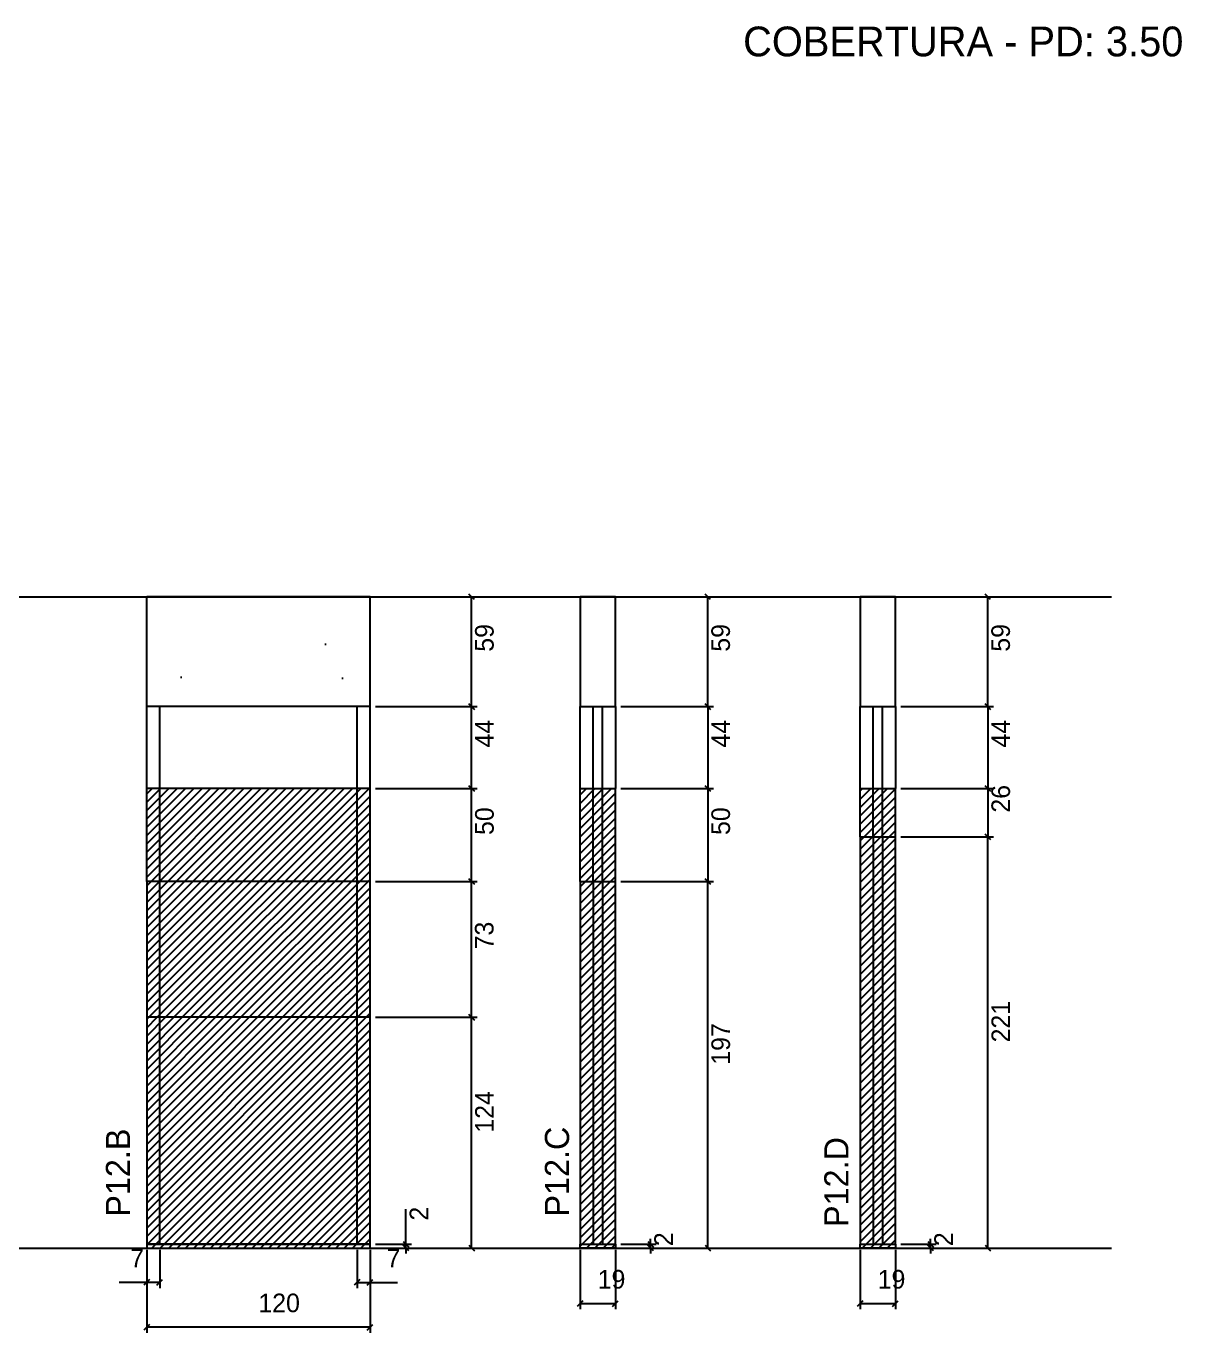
# Model space of a CAD drawing. Header units: metres. Extents: x 7659 to 9000, y 13497 to 14213.
# Drawn here: x 8379 to 9000, y 13497 to 14199 of the extents above; entities that cross this region are included whole.
import ezdxf

# ---------------------------------------------------------------- set-up
doc = ezdxf.new("R2010")
doc.units = ezdxf.units.M
for name, color, linetype in [('COTA', 7, 'Continuous'), ('Hachura', 7, 'Continuous'), ('NOMENCLATURA', 7, 'Continuous'), ('Nível', 7, 'Continuous'), ('Painéis', 7, 'Continuous'), ('SARR_2.2x7', 7, 'Continuous'), ('Texto Seção', 7, 'Continuous')]:
    doc.layers.add(name, color=color, linetype=linetype)

msp = doc.modelspace()

# ---------------------------------------------------------------- hatches: boundary and pattern name
at = {"layer": 'COTA'}
h = msp.add_hatch(dxfattribs=at)
h.set_pattern_fill('AR-CONC')
h.paths.add_polyline_path([(8676.16, 13833.44), (8695.16, 13833.44), (8695.16, 13893.44), (8676.16, 13893.44), (8676.16, 13833.44)])
h = msp.add_hatch(dxfattribs=at)
h.set_pattern_fill('AR-CONC')
h.paths.add_polyline_path([(8443.33, 13892.44), (8443.33, 13833.44), (8563.33, 13833.44), (8563.33, 13892.44), (8443.33, 13892.44)])
h = msp.add_hatch(dxfattribs=at)
h.set_pattern_fill('AR-CONC')
h.paths.add_polyline_path([(8845.61, 13833.44), (8845.61, 13892.44), (8826.61, 13892.44), (8826.61, 13833.44), (8845.61, 13833.44)])
at = {"layer": 'Hachura'}
h = msp.add_hatch(dxfattribs=at)
h.set_pattern_fill('ANSI31')
h.paths.add_polyline_path([(8443.33, 13789.44), (8443.33, 13666.44), (8563.33, 13666.44), (8563.33, 13789.44), (8443.33, 13789.44)])
h = msp.add_hatch(dxfattribs=at)
h.set_pattern_fill('ANSI31')
h.paths.add_polyline_path([(8695.16, 13542.44), (8695.16, 13789.44), (8676.16, 13789.44), (8676.16, 13542.44), (8695.16, 13542.44)])
h = msp.add_hatch(dxfattribs=at)
h.set_pattern_fill('ANSI31')
h.paths.add_polyline_path([(8845.61, 13789.44), (8826.61, 13789.44), (8826.61, 13542.44), (8845.61, 13542.44), (8845.61, 13789.44)])
h = msp.add_hatch(dxfattribs=at)
h.set_pattern_fill('ANSI31')
h.paths.add_polyline_path([(8563.33, 13666.44), (8443.33, 13666.44), (8443.33, 13542.44), (8563.33, 13542.44), (8563.33, 13666.44), (8563.33, 13666.44)])

# ---------------------------------------------------------------- linework, layer by layer
at = {"layer": 'COTA', "color": 0, "lineweight": 25}
for p, q in [((8619.39, 13890.94), (8616.39, 13893.94)), ((8746.35, 13890.94), (8743.35, 13893.94)), ((8896.8, 13890.94), (8893.8, 13893.94)), ((8616.39, 13834.94), (8619.39, 13831.94)), ((8619.39, 13831.94), (8616.39, 13834.94)), ((8743.35, 13834.94), (8746.35, 13831.94)), ((8893.8, 13834.94), (8896.8, 13831.94)), ((8619.39, 13787.94), (8616.39, 13790.94)), ((8616.39, 13790.94), (8619.39, 13787.94)), ((8746.35, 13787.94), (8743.35, 13790.94)), ((8896.8, 13787.94), (8893.8, 13790.94)), ((8896.8, 13761.94), (8893.8, 13764.94)), ((8893.8, 13764.94), (8896.8, 13761.94)), ((8619.39, 13737.94), (8616.39, 13740.94)), ((8616.39, 13740.94), (8619.39, 13737.94)), ((8746.35, 13737.94), (8743.35, 13740.94)), ((8743.35, 13740.94), (8746.35, 13737.94)), ((8619.39, 13664.94), (8616.39, 13667.94)), ((8616.39, 13667.94), (8619.39, 13664.94)), ((8581.09, 13545.94), (8584.09, 13542.94)), ((8584.09, 13540.94), (8581.09, 13543.94)), ((8616.39, 13543.94), (8619.39, 13540.94)), ((8712.57, 13545.94), (8715.57, 13542.94)), ((8715.57, 13540.94), (8712.57, 13543.94)), ((8743.35, 13543.94), (8746.35, 13540.94)), ((8863.02, 13545.94), (8866.02, 13542.94)), ((8866.02, 13540.94), (8863.02, 13543.94)), ((8893.8, 13543.94), (8896.8, 13540.94)), ((8444.83, 13525.43), (8441.83, 13522.43)), ((8448.83, 13522.43), (8451.83, 13525.43)), ((8557.83, 13525.43), (8554.83, 13522.43)), ((8561.83, 13522.43), (8564.83, 13525.43)), ((8677.66, 13514.04), (8674.66, 13511.04)), ((8693.66, 13511.04), (8696.66, 13514.04)), ((8828.11, 13514.04), (8825.11, 13511.04)), ((8844.11, 13511.04), (8847.11, 13514.04)), ((8444.83, 13501.33), (8441.83, 13498.33)), ((8561.83, 13498.33), (8564.83, 13501.33))]:
    msp.add_line(p, q, dxfattribs=at)
at = {"layer": 'COTA', "color": 241, "lineweight": 25}
for p, q in [((8563.33, 13892.44), (8443.33, 13892.44)), ((8563.33, 13892.44), (8443.33, 13892.44)), ((8443.33, 13833.44), (8443.33, 13892.44)), ((8563.33, 13833.44), (8563.33, 13892.44))]:
    msp.add_line(p, q, dxfattribs=at)
at = {"layer": 'COTA', "color": 4, "lineweight": 25}
for p, q in [((8566.33, 13892.44), (8620.89, 13892.44)), ((8617.89, 13833.44), (8617.89, 13892.44)), ((8698.16, 13892.44), (8747.85, 13892.44)), ((8744.85, 13833.44), (8744.85, 13892.44)), ((8848.61, 13892.44), (8898.3, 13892.44)), ((8895.3, 13833.44), (8895.3, 13892.44)), ((8566.33, 13833.44), (8620.89, 13833.44)), ((8566.33, 13833.44), (8620.89, 13833.44)), ((8617.89, 13789.44), (8617.89, 13833.44)), ((8698.16, 13833.44), (8747.85, 13833.44)), ((8848.61, 13833.44), (8898.3, 13833.44)), ((8566.33, 13789.44), (8620.89, 13789.44)), ((8566.33, 13789.44), (8620.89, 13789.44)), ((8617.89, 13739.44), (8617.89, 13789.44)), ((8698.16, 13789.44), (8747.85, 13789.44)), ((8744.85, 13789.44), (8744.85, 13739.44)), ((8848.61, 13789.44), (8898.3, 13789.44)), ((8895.3, 13789.44), (8895.3, 13763.44)), ((8848.61, 13763.44), (8898.3, 13763.44)), ((8848.61, 13763.44), (8898.3, 13763.44)), ((8895.3, 13542.44), (8895.3, 13763.44)), ((8566.33, 13739.44), (8620.89, 13739.44)), ((8566.33, 13739.44), (8620.89, 13739.44)), ((8617.89, 13666.44), (8617.89, 13739.44)), ((8698.16, 13739.44), (8747.85, 13739.44)), ((8698.16, 13739.44), (8747.85, 13739.44)), ((8744.85, 13542.44), (8744.85, 13739.44)), ((8566.33, 13666.44), (8620.89, 13666.44)), ((8566.33, 13666.44), (8620.89, 13666.44)), ((8617.89, 13542.44), (8617.89, 13666.44)), ((8582.59, 13544.44), (8582.59, 13563.24)), ((8566.33, 13544.44), (8585.59, 13544.44)), ((8566.33, 13542.44), (8585.59, 13542.44)), ((8566.33, 13542.44), (8620.89, 13542.44)), ((8582.59, 13542.44), (8582.59, 13544.44)), ((8582.59, 13542.44), (8582.59, 13539.44)), ((8698.16, 13544.44), (8717.07, 13544.44)), ((8698.16, 13542.44), (8717.07, 13542.44)), ((8698.16, 13542.44), (8747.85, 13542.44)), ((8714.07, 13544.44), (8714.07, 13547.44)), ((8714.07, 13542.44), (8714.07, 13544.44)), ((8714.07, 13542.44), (8714.07, 13539.44)), ((8848.61, 13544.44), (8867.52, 13544.44)), ((8848.61, 13542.44), (8867.52, 13542.44)), ((8848.61, 13542.44), (8898.3, 13542.44)), ((8864.52, 13544.44), (8864.52, 13547.44)), ((8864.52, 13542.44), (8864.52, 13544.44)), ((8864.52, 13542.44), (8864.52, 13539.44)), ((8443.33, 13541.44), (8443.33, 13496.83)), ((8443.33, 13539.44), (8443.33, 13520.93)), ((8450.33, 13541.44), (8450.33, 13520.93)), ((8556.33, 13541.44), (8556.33, 13520.93)), ((8563.33, 13541.44), (8563.33, 13496.83)), ((8563.33, 13539.44), (8563.33, 13520.93)), ((8676.16, 13541.44), (8676.16, 13509.54)), ((8695.16, 13541.44), (8695.16, 13509.54)), ((8826.61, 13541.44), (8826.61, 13509.54)), ((8845.61, 13541.44), (8845.61, 13509.54)), ((8443.33, 13523.93), (8428.6, 13523.93)), ((8450.33, 13523.93), (8443.33, 13523.93)), ((8556.33, 13523.93), (8563.33, 13523.93)), ((8563.33, 13523.93), (8578.06, 13523.93)), ((8676.16, 13512.54), (8695.16, 13512.54)), ((8826.61, 13512.54), (8845.61, 13512.54)), ((8563.33, 13499.83), (8443.33, 13499.83))]:
    msp.add_line(p, q, dxfattribs=at)
at = {"layer": 'COTA', "color": 241, "lineweight": 25}
for points in [[(8695.16, 13833.44), (8695.16, 13892.44), (8676.16, 13892.44), (8676.16, 13833.44)], [(8845.61, 13833.44), (8845.61, 13892.44), (8826.61, 13892.44), (8826.61, 13833.44)]]:
    msp.add_lwpolyline(points, dxfattribs=at)
at = {"layer": 'Nível', "color": 4, "lineweight": 25}
for p, q in [((8019.66, 13892.44), (8961.68, 13892.44)), ((8051.48, 13542.44), (8961.68, 13542.44))]:
    msp.add_line(p, q, dxfattribs=at)
at = {"layer": 'Painéis', "color": 200, "lineweight": 25}
for p, q in [((8563.33, 13833.44), (8443.33, 13833.44)), ((8443.33, 13789.44), (8443.33, 13833.44)), ((8563.33, 13789.44), (8563.33, 13833.44)), ((8676.16, 13789.44), (8676.16, 13833.44)), ((8676.16, 13833.44), (8695.16, 13833.44)), ((8695.16, 13833.44), (8695.16, 13789.44)), ((8826.61, 13789.44), (8826.61, 13833.44)), ((8826.61, 13833.44), (8845.61, 13833.44)), ((8845.61, 13833.44), (8845.61, 13789.44)), ((8563.33, 13789.44), (8443.33, 13789.44)), ((8443.33, 13739.44), (8443.33, 13789.44)), ((8563.33, 13739.44), (8563.33, 13789.44)), ((8676.16, 13789.44), (8695.16, 13789.44)), ((8676.16, 13739.44), (8676.16, 13789.44)), ((8695.16, 13739.44), (8695.16, 13789.44)), ((8826.61, 13789.44), (8845.61, 13789.44)), ((8826.61, 13763.44), (8826.61, 13789.44)), ((8845.61, 13763.44), (8845.61, 13789.44)), ((8826.61, 13763.44), (8826.61, 13544.44)), ((8826.61, 13763.44), (8845.61, 13763.44)), ((8845.61, 13544.44), (8845.61, 13763.44)), ((8443.33, 13739.44), (8443.33, 13542.44)), ((8563.33, 13739.44), (8443.33, 13739.44)), ((8563.33, 13542.44), (8563.33, 13739.44)), ((8676.16, 13739.44), (8676.16, 13544.44)), ((8676.16, 13739.44), (8695.16, 13739.44)), ((8695.16, 13544.44), (8695.16, 13739.44)), ((8563.33, 13666.44), (8443.33, 13666.44)), ((8443.33, 13544.44), (8563.33, 13544.44)), ((8676.16, 13544.44), (8695.16, 13544.44)), ((8826.61, 13544.44), (8845.61, 13544.44))]:
    msp.add_line(p, q, dxfattribs=at)
at = {"layer": 'Painéis', "color": 4, "lineweight": 25}
for p, q in [((8698.16, 13833.44), (8747.85, 13833.44)), ((8744.85, 13833.44), (8744.85, 13789.44)), ((8848.61, 13833.44), (8898.3, 13833.44)), ((8895.3, 13833.44), (8895.3, 13789.44)), ((8698.16, 13789.44), (8747.85, 13789.44)), ((8848.61, 13789.44), (8898.3, 13789.44))]:
    msp.add_line(p, q, dxfattribs=at)
at = {"layer": 'Painéis', "color": 0, "lineweight": 25}
for p, q in [((8746.35, 13831.94), (8743.35, 13834.94)), ((8896.8, 13831.94), (8893.8, 13834.94)), ((8743.35, 13790.94), (8746.35, 13787.94)), ((8893.8, 13790.94), (8896.8, 13787.94))]:
    msp.add_line(p, q, dxfattribs=at)
at = {"layer": 'Painéis', "color": 200, "lineweight": 25}
for points in [[(8563.33, 13544.44), (8443.33, 13544.44), (8443.33, 13542.44), (8563.33, 13542.44)], [(8676.16, 13544.44), (8695.16, 13544.44), (8695.16, 13542.44), (8676.16, 13542.44)], [(8826.61, 13544.44), (8845.61, 13544.44), (8845.61, 13542.44), (8826.61, 13542.44)]]:
    msp.add_lwpolyline(points, close=True, dxfattribs=at)
at = {"layer": 'SARR_2.2x7', "color": 40, "lineweight": 25}
for p, q in [((8450.33, 13789.44), (8450.33, 13833.44)), ((8556.33, 13789.44), (8556.33, 13833.44)), ((8683.16, 13789.44), (8683.16, 13833.44)), ((8688.16, 13789.44), (8688.16, 13833.44)), ((8833.61, 13789.44), (8833.61, 13833.44)), ((8838.61, 13789.44), (8838.61, 13833.44)), ((8450.33, 13739.44), (8450.33, 13789.44)), ((8556.33, 13739.44), (8556.33, 13789.44)), ((8683.16, 13739.44), (8683.16, 13789.44)), ((8688.16, 13739.44), (8688.16, 13789.44)), ((8833.61, 13763.44), (8833.61, 13789.44)), ((8838.61, 13763.44), (8838.61, 13789.44)), ((8833.61, 13763.44), (8833.61, 13544.44)), ((8838.61, 13763.44), (8838.61, 13544.44)), ((8450.33, 13666.44), (8450.33, 13739.44)), ((8556.33, 13666.44), (8556.33, 13739.44)), ((8683.16, 13739.44), (8683.16, 13544.44)), ((8688.16, 13739.44), (8688.16, 13544.44)), ((8450.33, 13544.44), (8450.33, 13666.44)), ((8556.33, 13544.44), (8556.33, 13666.44))]:
    msp.add_line(p, q, dxfattribs=at)

# ---------------------------------------------------------------- texts
at = {"layer": 'COTA', "color": 240, "lineweight": 25}
for s, p in [('59', (8629.75, 13862.94)), ('59', (8756.71, 13862.94)), ('59', (8907.16, 13862.94)), ('44', (8629.81, 13811.44)), ('26', (8907.2, 13776.44)), ('50', (8629.78, 13764.44)), ('50', (8756.74, 13764.44)), ('73', (8629.67, 13702.94)), ('221', (8907.24, 13652.94)), ('197', (8756.75, 13640.94)), ('124', (8629.81, 13604.44)), ('2', (8594.59, 13557.18)), ('2', (8726.07, 13543.44)), ('2', (8876.52, 13543.44))]:
    msp.add_text(s, height=10, rotation=90, dxfattribs=at).set_placement(p)
for s, p in [('7', (8434.47, 13532)), ('7', (8572.2, 13532)), ('19', (8685.66, 13520.63)), ('19', (8836.11, 13520.63)), ('120', (8503.33, 13507.93))]:
    msp.add_text(s, height=10, dxfattribs=at).set_placement(p)
at = {"layer": 'NOMENCLATURA', "color": 2, "lineweight": 25}
msp.add_text('COBERTURA - PD: 3.50', height=16, dxfattribs=at).set_placement((8763.78, 14182.95))
at = {"layer": 'Painéis', "color": 240, "lineweight": 25}
for p in [(8756.78, 13811.44), (8907.23, 13811.44)]:
    msp.add_text('44', height=10, rotation=90, dxfattribs=at).set_placement(p)
at = {"layer": 'Texto Seção', "color": 7, "lineweight": 15}
for s, p in [('P12.B', (8434.39, 13559.27)), ('P12.C', (8670.28, 13559.34)), ('P12.D', (8820.4, 13553.73))]:
    msp.add_text(s, height=13, rotation=90, dxfattribs=at).set_placement(p)

doc.saveas('drawing.dxf')
